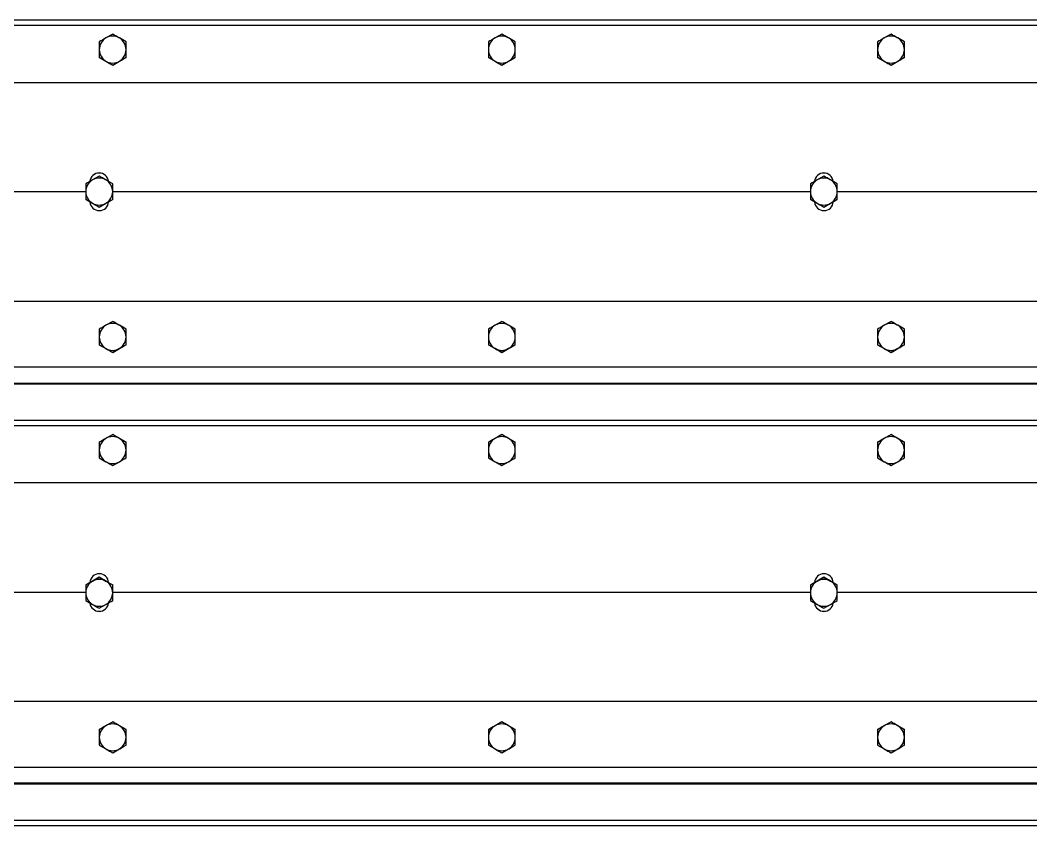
# Model space of a CAD drawing. Header units: millimetres. Extents: x -361 to 14022, y -1822 to 1455.
# Drawn here: x 3832.3 to 3863.68, y 893.47 to 918.47 of the extents above; entities that cross this region are included whole.
import ezdxf

# ---------------------------------------------------------------- set-up
doc = ezdxf.new("R2010")
doc.units = ezdxf.units.MM

msp = doc.modelspace()

# ---------------------------------------------------------------- linework, layer by layer
at = {"color": 7, "linetype": 'Continuous', "lineweight": 25}
for p, q in [((3884.757188, 918.465712), (3761.423854, 918.465712)), ((3884.757188, 918.299914), (3761.423854, 918.299914)), ((3835.173854, 918.034107), (3834.965521, 917.914216)), ((3835.590521, 917.793558), (3835.382188, 917.914216)), ((3847.257188, 918.034107), (3847.048854, 917.914216)), ((3847.673854, 917.793558), (3847.465521, 917.914216)), ((3859.340521, 918.034107), (3859.132188, 917.914216)), ((3859.757188, 917.793558), (3859.548854, 917.914216)), ((3834.757188, 917.312458), (3834.965521, 917.192567)), ((3834.965521, 917.189559), (3834.757188, 917.309834)), ((3835.173854, 917.069284), (3834.965521, 917.189559)), ((3835.173854, 917.071908), (3835.382188, 917.192567)), ((3835.382188, 917.189559), (3835.173854, 917.069284)), ((3835.590521, 917.309834), (3835.382188, 917.189559)), ((3846.840521, 917.312458), (3847.048854, 917.192567)), ((3847.048854, 917.189559), (3846.840521, 917.309834)), ((3847.257188, 917.069284), (3847.048854, 917.189559)), ((3847.257188, 917.071908), (3847.465521, 917.192567)), ((3847.465521, 917.189559), (3847.257188, 917.069284)), ((3847.673854, 917.309834), (3847.465521, 917.189559)), ((3858.923854, 917.312458), (3859.132188, 917.192567)), ((3859.132188, 917.189559), (3858.923854, 917.309834)), ((3859.340521, 917.069284), (3859.132188, 917.189559)), ((3859.340521, 917.071908), (3859.548854, 917.192567)), ((3859.548854, 917.189559), (3859.340521, 917.069284)), ((3859.757188, 917.309834), (3859.548854, 917.189559)), ((3835.173854, 917.069284), (3835.173854, 917.071908)), ((3847.257188, 917.069284), (3847.257188, 917.071908)), ((3859.340521, 917.069284), (3859.340521, 917.071908)), ((3884.757188, 916.5254), (3761.423854, 916.5254)), ((3834.757188, 913.627559), (3834.548854, 913.507667)), ((3835.173854, 913.387009), (3834.965521, 913.507667)), ((3857.257188, 913.627559), (3857.048854, 913.507667)), ((3857.673854, 913.387009), (3857.465521, 913.507667)), ((3834.340521, 913.142894), (3812.673854, 913.142894)), ((3856.840521, 913.142894), (3835.173854, 913.142894)), ((3878.501976, 913.142894), (3857.673854, 913.142894)), ((3834.340521, 912.905909), (3834.548854, 912.786018)), ((3834.548854, 912.782688), (3834.340521, 912.902963)), ((3834.757188, 912.662413), (3834.548854, 912.782688)), ((3834.757188, 912.665359), (3834.965521, 912.786018)), ((3834.965521, 912.782688), (3834.757188, 912.662413)), ((3835.173854, 912.902963), (3834.965521, 912.782688)), ((3856.840521, 912.905909), (3857.048854, 912.786018)), ((3857.048854, 912.782688), (3856.840521, 912.902963)), ((3857.257188, 912.662413), (3857.048854, 912.782688)), ((3857.257188, 912.665359), (3857.465521, 912.786018)), ((3857.465521, 912.782688), (3857.257188, 912.662413)), ((3857.673854, 912.902963), (3857.465521, 912.782688)), ((3834.757188, 912.662413), (3834.757188, 912.665359)), ((3857.257188, 912.662413), (3857.257188, 912.665359)), ((3884.757188, 909.741645), (3761.423854, 909.741645)), ((3835.173854, 909.117915), (3834.965521, 908.998024)), ((3847.257188, 909.117915), (3847.048854, 908.998024)), ((3859.340521, 909.117915), (3859.132188, 908.998024)), ((3835.590521, 908.877365), (3835.382188, 908.998024)), ((3847.673854, 908.877365), (3847.465521, 908.998024)), ((3859.757188, 908.877365), (3859.548854, 908.998024)), ((3834.757188, 908.396265), (3834.965521, 908.276374)), ((3834.965521, 908.273366), (3834.757188, 908.393641)), ((3835.590521, 908.393641), (3835.382188, 908.273366)), ((3846.840521, 908.396265), (3847.048854, 908.276374)), ((3847.048854, 908.273366), (3846.840521, 908.393641)), ((3847.673854, 908.393641), (3847.465521, 908.273366)), ((3858.923854, 908.396265), (3859.132188, 908.276374)), ((3859.132188, 908.273366), (3858.923854, 908.393641)), ((3859.757188, 908.393641), (3859.548854, 908.273366)), ((3835.173854, 908.153092), (3834.965521, 908.273366)), ((3835.173854, 908.155716), (3835.382188, 908.276374)), ((3835.382188, 908.273366), (3835.173854, 908.153092)), ((3835.173854, 908.153092), (3835.173854, 908.155716)), ((3847.257188, 908.153092), (3847.048854, 908.273366)), ((3847.257188, 908.155716), (3847.465521, 908.276374)), ((3847.465521, 908.273366), (3847.257188, 908.153092)), ((3847.257188, 908.153092), (3847.257188, 908.155716)), ((3859.340521, 908.153092), (3859.132188, 908.273366)), ((3859.340521, 908.155716), (3859.548854, 908.276374)), ((3859.548854, 908.273366), (3859.340521, 908.153092)), ((3859.340521, 908.153092), (3859.340521, 908.155716)), ((3884.757188, 907.694816), (3761.423854, 907.694816)), ((3884.757188, 907.194961), (3761.423854, 907.194961)), ((3884.757188, 907.171491), (3761.423854, 907.171491)), ((3884.757188, 906.048824), (3761.423854, 906.048824)), ((3884.757188, 905.882173), (3761.423854, 905.882173)), ((3884.757188, 905.881031), (3761.423854, 905.881031)), ((3834.965521, 905.49134), (3835.173854, 905.61161)), ((3835.173854, 905.60812), (3834.965521, 905.48734)), ((3835.173854, 905.61161), (3835.173854, 905.60812)), ((3835.173854, 905.61161), (3835.382188, 905.49134)), ((3847.048854, 905.49134), (3847.257188, 905.61161)), ((3847.257188, 905.60812), (3847.048854, 905.48734)), ((3847.257188, 905.61161), (3847.257188, 905.60812)), ((3847.257188, 905.61161), (3847.465521, 905.49134)), ((3859.132188, 905.49134), (3859.340521, 905.61161)), ((3859.340521, 905.60812), (3859.132188, 905.48734)), ((3859.340521, 905.61161), (3859.340521, 905.60812)), ((3859.340521, 905.61161), (3859.548854, 905.49134)), ((3834.757188, 905.37107), (3834.965521, 905.49134)), ((3835.382188, 905.49134), (3835.590521, 905.37107)), ((3835.590521, 905.36758), (3835.382188, 905.48734)), ((3846.840521, 905.37107), (3847.048854, 905.49134)), ((3847.465521, 905.49134), (3847.673854, 905.37107)), ((3847.673854, 905.36758), (3847.465521, 905.48734)), ((3858.923854, 905.37107), (3859.132188, 905.49134)), ((3859.548854, 905.49134), (3859.757188, 905.37107)), ((3859.757188, 905.36758), (3859.548854, 905.48734)), ((3834.757188, 904.8865), (3834.965521, 904.76572)), ((3835.173854, 904.64596), (3835.382188, 904.76572)), ((3846.840521, 904.8865), (3847.048854, 904.76572)), ((3847.257188, 904.64596), (3847.465521, 904.76572)), ((3858.923854, 904.8865), (3859.132188, 904.76572)), ((3859.340521, 904.64596), (3859.548854, 904.76572)), ((3884.757188, 904.106589), (3761.423854, 904.106589)), ((3834.548854, 901.062374), (3834.757188, 901.182644)), ((3834.757188, 901.178726), (3834.548854, 901.057945)), ((3834.757188, 901.182644), (3834.757188, 901.178726)), ((3834.757188, 901.182644), (3834.965521, 901.062374)), ((3857.048854, 901.062374), (3857.257188, 901.182644)), ((3857.257188, 901.178726), (3857.048854, 901.057945)), ((3857.257188, 901.182644), (3857.257188, 901.178726)), ((3857.257188, 901.182644), (3857.465521, 901.062374)), ((3834.340521, 900.942104), (3834.548854, 901.062374)), ((3834.965521, 901.062374), (3835.173854, 900.942104)), ((3835.173854, 900.938186), (3834.965521, 901.057945)), ((3856.840521, 900.942104), (3857.048854, 901.062374)), ((3857.465521, 901.062374), (3857.673854, 900.942104)), ((3857.673854, 900.938186), (3857.465521, 901.057945)), ((3834.340521, 900.702386), (3812.673854, 900.702386)), ((3856.840521, 900.702386), (3835.173854, 900.702386)), ((3878.501661, 900.702386), (3857.673854, 900.702386)), ((3834.340521, 900.457106), (3834.548854, 900.336325)), ((3834.757188, 900.216566), (3834.965521, 900.336325)), ((3856.840521, 900.457106), (3857.048854, 900.336325)), ((3857.257188, 900.216566), (3857.465521, 900.336325)), ((3884.757188, 897.323111), (3761.423854, 897.323111)), ((3834.757188, 896.455242), (3834.965521, 896.575512)), ((3834.965521, 896.575512), (3835.173854, 896.695782)), ((3835.173854, 896.692292), (3834.965521, 896.571511)), ((3835.173854, 896.695782), (3835.173854, 896.692292)), ((3835.173854, 896.695782), (3835.382188, 896.575512)), ((3835.382188, 896.575512), (3835.590521, 896.455242)), ((3835.590521, 896.451752), (3835.382188, 896.571511)), ((3846.840521, 896.455242), (3847.048854, 896.575512)), ((3847.048854, 896.575512), (3847.257188, 896.695782)), ((3847.257188, 896.692292), (3847.048854, 896.571511)), ((3847.257188, 896.695782), (3847.257188, 896.692292)), ((3847.257188, 896.695782), (3847.465521, 896.575512)), ((3847.465521, 896.575512), (3847.673854, 896.455242)), ((3847.673854, 896.451752), (3847.465521, 896.571511)), ((3858.923854, 896.455242), (3859.132188, 896.575512)), ((3859.132188, 896.575512), (3859.340521, 896.695782)), ((3859.340521, 896.692292), (3859.132188, 896.571511)), ((3859.340521, 896.695782), (3859.340521, 896.692292)), ((3859.340521, 896.695782), (3859.548854, 896.575512)), ((3859.548854, 896.575512), (3859.757188, 896.455242)), ((3859.757188, 896.451752), (3859.548854, 896.571511)), ((3834.757188, 895.970672), (3834.965521, 895.849892)), ((3835.173854, 895.730132), (3835.382188, 895.849892)), ((3846.840521, 895.970672), (3847.048854, 895.849892)), ((3847.257188, 895.730132), (3847.465521, 895.849892)), ((3858.923854, 895.970672), (3859.132188, 895.849892)), ((3859.340521, 895.730132), (3859.548854, 895.849892)), ((3884.757188, 895.276366), (3761.423854, 895.276366)), ((3884.757188, 894.783815), (3761.423854, 894.783815)), ((3884.757188, 894.762347), (3761.423854, 894.762347)), ((3884.757188, 893.632379), (3761.423854, 893.632379)), ((3884.757188, 893.466581), (3761.423854, 893.466581))]:
    msp.add_line(p, q, dxfattribs=at)
for centre, radius, start, end in [((3835.173828, 917.553387), 0.416641, 119.9979362, 179.999425), ((3835.173854, 917.553351), 0.416685, 60.0014888, 119.9985112), ((3835.17388, 917.553387), 0.416641, 0.000575, 60.0020638), ((3847.257162, 917.553387), 0.416641, 119.9979362, 179.999425), ((3847.257188, 917.553351), 0.416685, 60.0014888, 119.9985112), ((3847.257214, 917.553387), 0.416641, 0.000575, 60.0020638), ((3859.340495, 917.553387), 0.416641, 119.9979362, 179.999425), ((3859.340521, 917.553351), 0.416685, 60.0014888, 119.9985112), ((3859.340547, 917.553387), 0.416641, 0.000575, 60.0020638), ((3835.173828, 917.553396), 0.416641, 180.000575, 240.0020638), ((3835.17388, 917.553396), 0.416641, 299.9979362, 359.999425), ((3847.257162, 917.553396), 0.416641, 180.000575, 240.0020638), ((3847.257214, 917.553396), 0.416641, 299.9979362, 359.999425), ((3859.340495, 917.553396), 0.416641, 180.000575, 240.0020638), ((3859.340547, 917.553396), 0.416641, 299.9979362, 359.999425), ((3835.173854, 917.553432), 0.416685, 240.0014888, 299.9985112), ((3847.257188, 917.553432), 0.416685, 240.0014888, 299.9985112), ((3859.340521, 917.553432), 0.416685, 240.0014888, 299.9985112), ((3834.757162, 913.146839), 0.416641, 119.9979362, 179.999425), ((3834.757188, 913.146802), 0.416685, 60.0014888, 119.9985112), ((3834.757214, 913.146839), 0.416641, 0.000575, 60.0020638), ((3857.257162, 913.146839), 0.416641, 119.9979362, 179.999425), ((3857.257188, 913.146802), 0.416685, 60.0014888, 119.9985112), ((3857.257214, 913.146839), 0.416641, 0.000575, 60.0020638), ((3834.757162, 913.146847), 0.416641, 180.000575, 240.0020638), ((3834.757214, 913.146847), 0.416641, 299.9979362, 359.999425), ((3857.257162, 913.146847), 0.416641, 180.000575, 240.0020638), ((3857.257214, 913.146847), 0.416641, 299.9979362, 359.999425), ((3834.757188, 913.146884), 0.416685, 240.0014888, 299.9985112), ((3857.257188, 913.146884), 0.416685, 240.0014888, 299.9985112), ((3835.173854, 908.637158), 0.416685, 60.0014888, 119.9985112), ((3847.257188, 908.637158), 0.416685, 60.0014888, 119.9985112), ((3859.340521, 908.637158), 0.416685, 60.0014888, 119.9985112), ((3835.173828, 908.637195), 0.416641, 119.9979362, 179.999425), ((3835.17388, 908.637195), 0.416641, 0.000575, 60.0020638), ((3847.257162, 908.637195), 0.416641, 119.9979362, 179.999425), ((3847.257214, 908.637195), 0.416641, 0.000575, 60.0020638), ((3859.340495, 908.637195), 0.416641, 119.9979362, 179.999425), ((3859.340547, 908.637195), 0.416641, 0.000575, 60.0020638), ((3835.173828, 908.637203), 0.416641, 180.000575, 240.0020638), ((3835.17388, 908.637203), 0.416641, 299.9979362, 359.999425), ((3847.257162, 908.637203), 0.416641, 180.000575, 240.0020638), ((3847.257214, 908.637203), 0.416641, 299.9979362, 359.999425), ((3859.340495, 908.637203), 0.416641, 180.000575, 240.0020638), ((3859.340547, 908.637203), 0.416641, 299.9979362, 359.999425), ((3835.173854, 908.63724), 0.416685, 240.0014888, 299.9985112), ((3847.257188, 908.63724), 0.416685, 240.0014888, 299.9985112), ((3859.340521, 908.63724), 0.416685, 240.0014888, 299.9985112), ((3835.173808, 905.126522), 0.416621, 119.9963499, 179.9989831), ((3835.173854, 905.126457), 0.4167, 60.0026331, 119.9973669), ((3835.1739, 905.126522), 0.416621, 0.0010169, 60.0036501), ((3847.257142, 905.126522), 0.416621, 119.9963499, 179.9989831), ((3847.257188, 905.126457), 0.4167, 60.0026331, 119.9973669), ((3847.257234, 905.126522), 0.416621, 0.0010169, 60.0036501), ((3859.340475, 905.126522), 0.416621, 119.9963499, 179.9989831), ((3859.340521, 905.126457), 0.4167, 60.0026331, 119.9973669), ((3859.340567, 905.126522), 0.416621, 0.0010169, 60.0036501), ((3835.173808, 905.126537), 0.416621, 180.0010169, 240.0036501), ((3835.1739, 905.126537), 0.416621, 299.9963499, 359.9989831), ((3847.257142, 905.126537), 0.416621, 180.0010169, 240.0036501), ((3847.257234, 905.126537), 0.416621, 299.9963499, 359.9989831), ((3859.340475, 905.126537), 0.416621, 180.0010169, 240.0036501), ((3859.340567, 905.126537), 0.416621, 299.9963499, 359.9989831), ((3835.173854, 905.126602), 0.4167, 240.0026331, 299.9973669), ((3847.257188, 905.126602), 0.4167, 240.0026331, 299.9973669), ((3859.340521, 905.126602), 0.4167, 240.0026331, 299.9973669), ((3834.757142, 900.697128), 0.416621, 119.9963499, 179.9989831), ((3834.757188, 900.697063), 0.4167, 60.0026331, 119.9973669), ((3834.757234, 900.697128), 0.416621, 0.0010169, 60.0036501), ((3857.257142, 900.697128), 0.416621, 119.9963499, 179.9989831), ((3857.257188, 900.697063), 0.4167, 60.0026331, 119.9973669), ((3857.257234, 900.697128), 0.416621, 0.0010169, 60.0036501), ((3834.757142, 900.697143), 0.416621, 180.0010169, 240.0036501), ((3834.757234, 900.697143), 0.416621, 299.9963499, 359.9989831), ((3857.257142, 900.697143), 0.416621, 180.0010169, 240.0036501), ((3857.257234, 900.697143), 0.416621, 299.9963499, 359.9989831), ((3834.757188, 900.697207), 0.4167, 240.0026331, 299.9973669), ((3857.257188, 900.697207), 0.4167, 240.0026331, 299.9973669), ((3835.173808, 896.210694), 0.416621, 119.9963499, 179.9989831), ((3835.173854, 896.210629), 0.4167, 60.0026331, 119.9973669), ((3835.1739, 896.210694), 0.416621, 0.0010169, 60.0036501), ((3847.257142, 896.210694), 0.416621, 119.9963499, 179.9989831), ((3847.257188, 896.210629), 0.4167, 60.0026331, 119.9973669), ((3847.257234, 896.210694), 0.416621, 0.0010169, 60.0036501), ((3859.340475, 896.210694), 0.416621, 119.9963499, 179.9989831), ((3859.340521, 896.210629), 0.4167, 60.0026331, 119.9973669), ((3859.340567, 896.210694), 0.416621, 0.0010169, 60.0036501), ((3835.173808, 896.210709), 0.416621, 180.0010169, 240.0036501), ((3835.1739, 896.210709), 0.416621, 299.9963499, 359.9989831), ((3847.257142, 896.210709), 0.416621, 180.0010169, 240.0036501), ((3847.257234, 896.210709), 0.416621, 299.9963499, 359.9989831), ((3859.340475, 896.210709), 0.416621, 180.0010169, 240.0036501), ((3859.340567, 896.210709), 0.416621, 299.9963499, 359.9989831), ((3835.173854, 896.210774), 0.4167, 240.0026331, 299.9973669), ((3847.257188, 896.210774), 0.4167, 240.0026331, 299.9973669), ((3859.340521, 896.210774), 0.4167, 240.0026331, 299.9973669)]:
    msp.add_arc(centre, radius, start, end, dxfattribs=at)
for centre, major_axis, ratio, start_param, end_param in [((3834.757188, 913.43374), (0.291667, 0), 0.99718384, 0.110352693, 3.031165251), ((3834.757188, 913.43285), (0.291667, 0), 0.99718384, 0.114178275, 3.027339505), ((3857.257188, 913.43374), (0.291667, 0), 0.99718384, 0.110352693, 3.031165251), ((3857.257188, 913.43285), (0.291667, 0), 0.99718384, 0.114178275, 3.027339505), ((3834.757188, 912.850437), (0, 0.292457), 0.997297519, 1.661942112, 4.643829261), ((3857.257188, 912.850437), (0, 0.292457), 0.997297519, 1.661943012, 4.643829261), ((3834.757188, 900.995097), (0, 0.292711), 0.99643242, 4.779209725, 7.787160889), ((3857.257188, 900.995097), (0, 0.292711), 0.99643242, 4.779209725, 7.787160889), ((3834.757188, 900.411818), (0.291667, 0), 0.996231549, 3.25862292, 6.166055172), ((3834.757188, 900.413002), (0.291667, 0), 0.996231549, 3.263717215, 6.160960586), ((3857.257188, 900.411818), (0.291667, 0), 0.996231549, 3.25862292, 6.166055172), ((3857.257188, 900.413002), (0.291667, 0), 0.996231549, 3.263717215, 6.160960586)]:
    msp.add_ellipse(centre, major_axis=major_axis, ratio=ratio, start_param=start_param, end_param=end_param, dxfattribs=at)
for points, knots in [([(3834.965521, 917.914216), (3834.960582, 917.911365), (3834.890231, 917.870744), (3834.821289, 917.830747), (3834.757188, 917.793558)], [0, 0, 0, 0, 0.070200577, 1, 1, 1, 1]), ([(3835.382188, 917.914216), (3835.377249, 917.917067), (3835.306897, 917.957677), (3835.237956, 917.997282), (3835.173854, 918.034107)], [0, 0, 0, 0, 0.070200577, 1, 1, 1, 1]), ([(3847.048854, 917.914216), (3847.043916, 917.911365), (3846.973564, 917.870744), (3846.904623, 917.830747), (3846.840521, 917.793558)], [0, 0, 0, 0, 0.070200577, 1, 1, 1, 1]), ([(3847.465521, 917.914216), (3847.460582, 917.917067), (3847.390231, 917.957677), (3847.321289, 917.997282), (3847.257188, 918.034107)], [0, 0, 0, 0, 0.070200577, 1, 1, 1, 1]), ([(3859.132188, 917.914216), (3859.127249, 917.911365), (3859.056897, 917.870744), (3858.987956, 917.830747), (3858.923854, 917.793558)], [0, 0, 0, 0, 0.070200577, 1, 1, 1, 1]), ([(3859.548854, 917.914216), (3859.543916, 917.917067), (3859.473564, 917.957677), (3859.404623, 917.997282), (3859.340521, 918.034107)], [0, 0, 0, 0, 0.070200577, 1, 1, 1, 1]), ([(3834.757188, 917.793558), (3834.757188, 917.73277), (3834.757188, 917.653635), (3834.757188, 917.572259), (3834.757188, 917.553392)], [0, 0, 0, 0, 0.768150727, 1, 1, 1, 1]), ([(3834.757188, 917.553392), (3834.757188, 917.489086), (3834.757188, 917.407584), (3834.757188, 917.329032), (3834.757188, 917.312458)], [0, 0, 0, 0, 0.788999238, 1, 1, 1, 1]), ([(3835.590521, 917.553392), (3835.590521, 917.572259), (3835.590521, 917.653635), (3835.590521, 917.73277), (3835.590521, 917.793558)], [0, 0, 0, 0, 0.231849273, 1, 1, 1, 1]), ([(3835.590521, 917.312458), (3835.590521, 917.329032), (3835.590521, 917.407584), (3835.590521, 917.489086), (3835.590521, 917.553392)], [0, 0, 0, 0, 0.211000762, 1, 1, 1, 1]), ([(3846.840521, 917.793558), (3846.840521, 917.73277), (3846.840521, 917.653635), (3846.840521, 917.572259), (3846.840521, 917.553392)], [0, 0, 0, 0, 0.768150727, 1, 1, 1, 1]), ([(3846.840521, 917.553392), (3846.840521, 917.489086), (3846.840521, 917.407584), (3846.840521, 917.329032), (3846.840521, 917.312458)], [0, 0, 0, 0, 0.788999238, 1, 1, 1, 1]), ([(3847.673854, 917.553392), (3847.673854, 917.572259), (3847.673854, 917.653635), (3847.673854, 917.73277), (3847.673854, 917.793558)], [0, 0, 0, 0, 0.231849273, 1, 1, 1, 1]), ([(3847.673854, 917.312458), (3847.673854, 917.329032), (3847.673854, 917.407584), (3847.673854, 917.489086), (3847.673854, 917.553392)], [0, 0, 0, 0, 0.211000762, 1, 1, 1, 1]), ([(3858.923854, 917.793558), (3858.923854, 917.73277), (3858.923854, 917.653635), (3858.923854, 917.572259), (3858.923854, 917.553392)], [0, 0, 0, 0, 0.768150727, 1, 1, 1, 1]), ([(3858.923854, 917.553392), (3858.923854, 917.489086), (3858.923854, 917.407584), (3858.923854, 917.329032), (3858.923854, 917.312458)], [0, 0, 0, 0, 0.788999238, 1, 1, 1, 1]), ([(3859.757188, 917.553392), (3859.757188, 917.572259), (3859.757188, 917.653635), (3859.757188, 917.73277), (3859.757188, 917.793558)], [0, 0, 0, 0, 0.231849273, 1, 1, 1, 1]), ([(3859.757188, 917.312458), (3859.757188, 917.329032), (3859.757188, 917.407584), (3859.757188, 917.489086), (3859.757188, 917.553392)], [0, 0, 0, 0, 0.211000762, 1, 1, 1, 1]), ([(3834.965521, 917.192567), (3834.97046, 917.189715), (3835.040812, 917.149094), (3835.109753, 917.109097), (3835.173854, 917.071908)], [0, 0, 0, 0, 0.070200577, 1, 1, 1, 1]), ([(3835.382188, 917.192567), (3835.387127, 917.195418), (3835.457478, 917.236028), (3835.52642, 917.275633), (3835.590521, 917.312458)], [0, 0, 0, 0, 0.070200577, 1, 1, 1, 1]), ([(3847.048854, 917.192567), (3847.053793, 917.189715), (3847.124145, 917.149094), (3847.193086, 917.109097), (3847.257188, 917.071908)], [0, 0, 0, 0, 0.070200577, 1, 1, 1, 1]), ([(3847.465521, 917.192567), (3847.47046, 917.195418), (3847.540812, 917.236028), (3847.609753, 917.275633), (3847.673854, 917.312458)], [0, 0, 0, 0, 0.070200577, 1, 1, 1, 1]), ([(3859.132188, 917.192567), (3859.137127, 917.189715), (3859.207478, 917.149094), (3859.27642, 917.109097), (3859.340521, 917.071908)], [0, 0, 0, 0, 0.070200577, 1, 1, 1, 1]), ([(3859.548854, 917.192567), (3859.553793, 917.195418), (3859.624145, 917.236028), (3859.693086, 917.275633), (3859.757188, 917.312458)], [0, 0, 0, 0, 0.070200577, 1, 1, 1, 1]), ([(3834.548854, 913.507667), (3834.543916, 913.504816), (3834.473564, 913.464195), (3834.404623, 913.424198), (3834.340521, 913.387009)], [0, 0, 0, 0, 0.070200577, 1, 1, 1, 1]), ([(3834.965521, 913.507667), (3834.960582, 913.510518), (3834.890231, 913.551128), (3834.821289, 913.590734), (3834.757188, 913.627559)], [0, 0, 0, 0, 0.070200577, 1, 1, 1, 1]), ([(3857.048854, 913.507667), (3857.043916, 913.504816), (3856.973564, 913.464195), (3856.904623, 913.424198), (3856.840521, 913.387009)], [0, 0, 0, 0, 0.070200577, 1, 1, 1, 1]), ([(3857.465521, 913.507667), (3857.460582, 913.510518), (3857.390231, 913.551128), (3857.321289, 913.590734), (3857.257188, 913.627559)], [0, 0, 0, 0, 0.070200577, 1, 1, 1, 1]), ([(3834.340521, 913.387009), (3834.340521, 913.326221), (3834.340521, 913.247087), (3834.340521, 913.16571), (3834.340521, 913.146843)], [0, 0, 0, 0, 0.7681507276, 1, 1, 1, 1]), ([(3834.340521, 913.146843), (3834.340521, 913.082538), (3834.340521, 913.001035), (3834.340521, 912.922484), (3834.340521, 912.905909)], [0, 0, 0, 0, 0.788999238, 1, 1, 1, 1]), ([(3835.173854, 913.146843), (3835.173854, 913.16571), (3835.173854, 913.247087), (3835.173854, 913.326221), (3835.173854, 913.387009)], [0, 0, 0, 0, 0.231849273, 1, 1, 1, 1]), ([(3835.173854, 912.905909), (3835.173854, 912.922484), (3835.173854, 913.001035), (3835.173854, 913.082538), (3835.173854, 913.146843)], [0, 0, 0, 0, 0.211000762, 1, 1, 1, 1]), ([(3856.840521, 913.387009), (3856.840521, 913.326221), (3856.840521, 913.247087), (3856.840521, 913.16571), (3856.840521, 913.146843)], [0, 0, 0, 0, 0.7681507276, 1, 1, 1, 1]), ([(3856.840521, 913.146843), (3856.840521, 913.082538), (3856.840521, 913.001035), (3856.840521, 912.922484), (3856.840521, 912.905909)], [0, 0, 0, 0, 0.788999238, 1, 1, 1, 1]), ([(3857.673854, 913.146843), (3857.673854, 913.16571), (3857.673854, 913.247087), (3857.673854, 913.326221), (3857.673854, 913.387009)], [0, 0, 0, 0, 0.231849273, 1, 1, 1, 1]), ([(3857.673854, 912.905909), (3857.673854, 912.922484), (3857.673854, 913.001035), (3857.673854, 913.082538), (3857.673854, 913.146843)], [0, 0, 0, 0, 0.211000762, 1, 1, 1, 1]), ([(3834.548854, 912.786018), (3834.553793, 912.783166), (3834.624145, 912.742546), (3834.693086, 912.702549), (3834.757188, 912.665359)], [0, 0, 0, 0, 0.0702005767, 1, 1, 1, 1]), ([(3834.965521, 912.786018), (3834.97046, 912.788869), (3835.040812, 912.829479), (3835.109753, 912.869084), (3835.173854, 912.905909)], [0, 0, 0, 0, 0.070200577, 1, 1, 1, 1]), ([(3857.048854, 912.786018), (3857.053793, 912.783166), (3857.124145, 912.742546), (3857.193086, 912.702549), (3857.257188, 912.665359)], [0, 0, 0, 0, 0.0702005767, 1, 1, 1, 1]), ([(3857.465521, 912.786018), (3857.47046, 912.788869), (3857.540812, 912.829479), (3857.609753, 912.869084), (3857.673854, 912.905909)], [0, 0, 0, 0, 0.070200577, 1, 1, 1, 1]), ([(3835.382188, 908.998024), (3835.377249, 909.000875), (3835.306897, 909.041485), (3835.237956, 909.08109), (3835.173854, 909.117915)], [0, 0, 0, 0, 0.070200577, 1, 1, 1, 1]), ([(3847.465521, 908.998024), (3847.460582, 909.000875), (3847.390231, 909.041485), (3847.321289, 909.08109), (3847.257188, 909.117915)], [0, 0, 0, 0, 0.070200577, 1, 1, 1, 1]), ([(3859.548854, 908.998024), (3859.543916, 909.000875), (3859.473564, 909.041485), (3859.404623, 909.08109), (3859.340521, 909.117915)], [0, 0, 0, 0, 0.070200577, 1, 1, 1, 1]), ([(3834.965521, 908.998024), (3834.960582, 908.995172), (3834.890231, 908.954551), (3834.821289, 908.914554), (3834.757188, 908.877365)], [0, 0, 0, 0, 0.070200577, 1, 1, 1, 1]), ([(3834.757188, 908.877365), (3834.757188, 908.816578), (3834.757188, 908.737443), (3834.757188, 908.656066), (3834.757188, 908.637199)], [0, 0, 0, 0, 0.768150727, 1, 1, 1, 1]), ([(3835.590521, 908.637199), (3835.590521, 908.656066), (3835.590521, 908.737443), (3835.590521, 908.816578), (3835.590521, 908.877365)], [0, 0, 0, 0, 0.231849273, 1, 1, 1, 1]), ([(3847.048854, 908.998024), (3847.043916, 908.995172), (3846.973564, 908.954551), (3846.904623, 908.914554), (3846.840521, 908.877365)], [0, 0, 0, 0, 0.070200577, 1, 1, 1, 1]), ([(3846.840521, 908.877365), (3846.840521, 908.816578), (3846.840521, 908.737443), (3846.840521, 908.656066), (3846.840521, 908.637199)], [0, 0, 0, 0, 0.768150727, 1, 1, 1, 1]), ([(3847.673854, 908.637199), (3847.673854, 908.656066), (3847.673854, 908.737443), (3847.673854, 908.816578), (3847.673854, 908.877365)], [0, 0, 0, 0, 0.231849273, 1, 1, 1, 1]), ([(3859.132188, 908.998024), (3859.127249, 908.995172), (3859.056897, 908.954551), (3858.987956, 908.914554), (3858.923854, 908.877365)], [0, 0, 0, 0, 0.070200577, 1, 1, 1, 1]), ([(3858.923854, 908.877365), (3858.923854, 908.816578), (3858.923854, 908.737443), (3858.923854, 908.656066), (3858.923854, 908.637199)], [0, 0, 0, 0, 0.768150727, 1, 1, 1, 1]), ([(3859.757188, 908.637199), (3859.757188, 908.656066), (3859.757188, 908.737443), (3859.757188, 908.816578), (3859.757188, 908.877365)], [0, 0, 0, 0, 0.231849273, 1, 1, 1, 1]), ([(3834.757188, 908.637199), (3834.757188, 908.572894), (3834.757188, 908.491392), (3834.757188, 908.41284), (3834.757188, 908.396265)], [0, 0, 0, 0, 0.788999238, 1, 1, 1, 1]), ([(3835.382188, 908.276374), (3835.387127, 908.279225), (3835.457478, 908.319835), (3835.52642, 908.35944), (3835.590521, 908.396265)], [0, 0, 0, 0, 0.070200577, 1, 1, 1, 1]), ([(3835.590521, 908.396265), (3835.590521, 908.41284), (3835.590521, 908.491392), (3835.590521, 908.572894), (3835.590521, 908.637199)], [0, 0, 0, 0, 0.211000762, 1, 1, 1, 1]), ([(3846.840521, 908.637199), (3846.840521, 908.572894), (3846.840521, 908.491392), (3846.840521, 908.41284), (3846.840521, 908.396265)], [0, 0, 0, 0, 0.788999238, 1, 1, 1, 1]), ([(3847.465521, 908.276374), (3847.47046, 908.279225), (3847.540812, 908.319835), (3847.609753, 908.35944), (3847.673854, 908.396265)], [0, 0, 0, 0, 0.070200577, 1, 1, 1, 1]), ([(3847.673854, 908.396265), (3847.673854, 908.41284), (3847.673854, 908.491392), (3847.673854, 908.572894), (3847.673854, 908.637199)], [0, 0, 0, 0, 0.211000762, 1, 1, 1, 1]), ([(3858.923854, 908.637199), (3858.923854, 908.572894), (3858.923854, 908.491392), (3858.923854, 908.41284), (3858.923854, 908.396265)], [0, 0, 0, 0, 0.788999238, 1, 1, 1, 1]), ([(3859.548854, 908.276374), (3859.553793, 908.279225), (3859.624145, 908.319835), (3859.693086, 908.35944), (3859.757188, 908.396265)], [0, 0, 0, 0, 0.070200577, 1, 1, 1, 1]), ([(3859.757188, 908.396265), (3859.757188, 908.41284), (3859.757188, 908.491392), (3859.757188, 908.572894), (3859.757188, 908.637199)], [0, 0, 0, 0, 0.211000762, 1, 1, 1, 1]), ([(3834.965521, 908.276374), (3834.97046, 908.273523), (3835.040812, 908.232902), (3835.109753, 908.192905), (3835.173854, 908.155716)], [0, 0, 0, 0, 0.070200577, 1, 1, 1, 1]), ([(3847.048854, 908.276374), (3847.053793, 908.273523), (3847.124145, 908.232902), (3847.193086, 908.192905), (3847.257188, 908.155716)], [0, 0, 0, 0, 0.070200577, 1, 1, 1, 1]), ([(3859.132188, 908.276374), (3859.137127, 908.273523), (3859.207478, 908.232902), (3859.27642, 908.192905), (3859.340521, 908.155716)], [0, 0, 0, 0, 0.070200577, 1, 1, 1, 1]), ([(3835.382188, 905.48734), (3835.377249, 905.490191), (3835.306897, 905.530812), (3835.237956, 905.570872), (3835.173854, 905.60812)], [0, 0, 0, 0, 0.0702005767, 1, 1, 1, 1]), ([(3847.465521, 905.48734), (3847.460582, 905.490191), (3847.390231, 905.530812), (3847.321289, 905.570872), (3847.257188, 905.60812)], [0, 0, 0, 0, 0.0702005767, 1, 1, 1, 1]), ([(3859.548854, 905.48734), (3859.543916, 905.490191), (3859.473564, 905.530812), (3859.404623, 905.570872), (3859.340521, 905.60812)], [0, 0, 0, 0, 0.0702005767, 1, 1, 1, 1]), ([(3834.965521, 905.48734), (3834.960582, 905.484489), (3834.890231, 905.443882), (3834.821289, 905.404343), (3834.757188, 905.36758)], [0, 0, 0, 0, 0.070200577, 1, 1, 1, 1]), ([(3834.757188, 905.36758), (3834.757188, 905.306429), (3834.757188, 905.226822), (3834.757188, 905.145406), (3834.757188, 905.12653)], [0, 0, 0, 0, 0.7681507272, 1, 1, 1, 1]), ([(3835.590521, 905.12653), (3835.590521, 905.145406), (3835.590521, 905.226822), (3835.590521, 905.306429), (3835.590521, 905.36758)], [0, 0, 0, 0, 0.231849273, 1, 1, 1, 1]), ([(3847.048854, 905.48734), (3847.043916, 905.484489), (3846.973564, 905.443882), (3846.904623, 905.404343), (3846.840521, 905.36758)], [0, 0, 0, 0, 0.070200577, 1, 1, 1, 1]), ([(3846.840521, 905.36758), (3846.840521, 905.306429), (3846.840521, 905.226822), (3846.840521, 905.145406), (3846.840521, 905.12653)], [0, 0, 0, 0, 0.7681507272, 1, 1, 1, 1]), ([(3847.673854, 905.12653), (3847.673854, 905.145406), (3847.673854, 905.226822), (3847.673854, 905.306429), (3847.673854, 905.36758)], [0, 0, 0, 0, 0.231849273, 1, 1, 1, 1]), ([(3859.132188, 905.48734), (3859.127249, 905.484489), (3859.056897, 905.443882), (3858.987956, 905.404343), (3858.923854, 905.36758)], [0, 0, 0, 0, 0.070200577, 1, 1, 1, 1]), ([(3858.923854, 905.36758), (3858.923854, 905.306429), (3858.923854, 905.226822), (3858.923854, 905.145406), (3858.923854, 905.12653)], [0, 0, 0, 0, 0.7681507272, 1, 1, 1, 1]), ([(3859.757188, 905.12653), (3859.757188, 905.145406), (3859.757188, 905.226822), (3859.757188, 905.306429), (3859.757188, 905.36758)], [0, 0, 0, 0, 0.231849273, 1, 1, 1, 1]), ([(3834.757188, 905.12653), (3834.757188, 905.06234), (3834.757188, 904.980984), (3834.757188, 904.902962), (3834.757188, 904.8865)], [0, 0, 0, 0, 0.788999238, 1, 1, 1, 1]), ([(3835.590521, 904.8865), (3835.590521, 904.902962), (3835.590521, 904.980984), (3835.590521, 905.06234), (3835.590521, 905.12653)], [0, 0, 0, 0, 0.211000762, 1, 1, 1, 1]), ([(3846.840521, 905.12653), (3846.840521, 905.06234), (3846.840521, 904.980984), (3846.840521, 904.902962), (3846.840521, 904.8865)], [0, 0, 0, 0, 0.788999238, 1, 1, 1, 1]), ([(3847.673854, 904.8865), (3847.673854, 904.902962), (3847.673854, 904.980984), (3847.673854, 905.06234), (3847.673854, 905.12653)], [0, 0, 0, 0, 0.211000762, 1, 1, 1, 1]), ([(3858.923854, 905.12653), (3858.923854, 905.06234), (3858.923854, 904.980984), (3858.923854, 904.902962), (3858.923854, 904.8865)], [0, 0, 0, 0, 0.788999238, 1, 1, 1, 1]), ([(3859.757188, 904.8865), (3859.757188, 904.902962), (3859.757188, 904.980984), (3859.757188, 905.06234), (3859.757188, 905.12653)], [0, 0, 0, 0, 0.211000762, 1, 1, 1, 1]), ([(3834.965521, 904.76572), (3834.97046, 904.762869), (3835.040812, 904.722262), (3835.109753, 904.682723), (3835.173854, 904.64596)], [0, 0, 0, 0, 0.070200577, 1, 1, 1, 1]), ([(3835.382188, 904.76572), (3835.387127, 904.768571), (3835.457478, 904.809192), (3835.52642, 904.849252), (3835.590521, 904.8865)], [0, 0, 0, 0, 0.070200577, 1, 1, 1, 1]), ([(3847.048854, 904.76572), (3847.053793, 904.762869), (3847.124145, 904.722262), (3847.193086, 904.682723), (3847.257188, 904.64596)], [0, 0, 0, 0, 0.070200577, 1, 1, 1, 1]), ([(3847.465521, 904.76572), (3847.47046, 904.768571), (3847.540812, 904.809192), (3847.609753, 904.849252), (3847.673854, 904.8865)], [0, 0, 0, 0, 0.070200577, 1, 1, 1, 1]), ([(3859.132188, 904.76572), (3859.137127, 904.762869), (3859.207478, 904.722262), (3859.27642, 904.682723), (3859.340521, 904.64596)], [0, 0, 0, 0, 0.070200577, 1, 1, 1, 1]), ([(3859.548854, 904.76572), (3859.553793, 904.768571), (3859.624145, 904.809192), (3859.693086, 904.849252), (3859.757188, 904.8865)], [0, 0, 0, 0, 0.070200577, 1, 1, 1, 1]), ([(3834.965521, 901.057945), (3834.960582, 901.060797), (3834.890231, 901.101418), (3834.821289, 901.141478), (3834.757188, 901.178726)], [0, 0, 0, 0, 0.070200577, 1, 1, 1, 1]), ([(3857.465521, 901.057945), (3857.460582, 901.060797), (3857.390231, 901.101418), (3857.321289, 901.141478), (3857.257188, 901.178726)], [0, 0, 0, 0, 0.070200577, 1, 1, 1, 1]), ([(3834.548854, 901.057945), (3834.543916, 901.055095), (3834.473564, 901.014488), (3834.404623, 900.974949), (3834.340521, 900.938186)], [0, 0, 0, 0, 0.0702005767, 1, 1, 1, 1]), ([(3834.340521, 900.938186), (3834.340521, 900.877035), (3834.340521, 900.797427), (3834.340521, 900.716011), (3834.340521, 900.697135)], [0, 0, 0, 0, 0.768150728, 1, 1, 1, 1]), ([(3835.173854, 900.697135), (3835.173854, 900.716011), (3835.173854, 900.797427), (3835.173854, 900.877035), (3835.173854, 900.938186)], [0, 0, 0, 0, 0.231849273, 1, 1, 1, 1]), ([(3857.048854, 901.057945), (3857.043916, 901.055095), (3856.973564, 901.014488), (3856.904623, 900.974949), (3856.840521, 900.938186)], [0, 0, 0, 0, 0.0702005767, 1, 1, 1, 1]), ([(3856.840521, 900.938186), (3856.840521, 900.877035), (3856.840521, 900.797427), (3856.840521, 900.716011), (3856.840521, 900.697135)], [0, 0, 0, 0, 0.768150728, 1, 1, 1, 1]), ([(3857.673854, 900.697135), (3857.673854, 900.716011), (3857.673854, 900.797427), (3857.673854, 900.877035), (3857.673854, 900.938186)], [0, 0, 0, 0, 0.231849273, 1, 1, 1, 1]), ([(3834.340521, 900.697135), (3834.340521, 900.632945), (3834.340521, 900.551589), (3834.340521, 900.473568), (3834.340521, 900.457106)], [0, 0, 0, 0, 0.788999238, 1, 1, 1, 1]), ([(3835.173854, 900.457106), (3835.173854, 900.473568), (3835.173854, 900.551589), (3835.173854, 900.632945), (3835.173854, 900.697135)], [0, 0, 0, 0, 0.211000762, 1, 1, 1, 1]), ([(3856.840521, 900.697135), (3856.840521, 900.632945), (3856.840521, 900.551589), (3856.840521, 900.473568), (3856.840521, 900.457106)], [0, 0, 0, 0, 0.788999238, 1, 1, 1, 1]), ([(3857.673854, 900.457106), (3857.673854, 900.473568), (3857.673854, 900.551589), (3857.673854, 900.632945), (3857.673854, 900.697135)], [0, 0, 0, 0, 0.211000762, 1, 1, 1, 1]), ([(3834.548854, 900.336325), (3834.553793, 900.333475), (3834.624145, 900.292868), (3834.693086, 900.253329), (3834.757188, 900.216566)], [0, 0, 0, 0, 0.070200577, 1, 1, 1, 1]), ([(3834.965521, 900.336325), (3834.97046, 900.339177), (3835.040812, 900.379798), (3835.109753, 900.419858), (3835.173854, 900.457106)], [0, 0, 0, 0, 0.070200577, 1, 1, 1, 1]), ([(3857.048854, 900.336325), (3857.053793, 900.333475), (3857.124145, 900.292868), (3857.193086, 900.253329), (3857.257188, 900.216566)], [0, 0, 0, 0, 0.070200577, 1, 1, 1, 1]), ([(3857.465521, 900.336325), (3857.47046, 900.339177), (3857.540812, 900.379798), (3857.609753, 900.419858), (3857.673854, 900.457106)], [0, 0, 0, 0, 0.070200577, 1, 1, 1, 1]), ([(3834.965521, 896.571511), (3834.960582, 896.568661), (3834.890231, 896.528054), (3834.821289, 896.488515), (3834.757188, 896.451752)], [0, 0, 0, 0, 0.070200577, 1, 1, 1, 1]), ([(3835.382188, 896.571511), (3835.377249, 896.574363), (3835.306897, 896.614984), (3835.237956, 896.655044), (3835.173854, 896.692292)], [0, 0, 0, 0, 0.070200577, 1, 1, 1, 1]), ([(3847.048854, 896.571511), (3847.043916, 896.568661), (3846.973564, 896.528054), (3846.904623, 896.488515), (3846.840521, 896.451752)], [0, 0, 0, 0, 0.070200577, 1, 1, 1, 1]), ([(3847.465521, 896.571511), (3847.460582, 896.574363), (3847.390231, 896.614984), (3847.321289, 896.655044), (3847.257188, 896.692292)], [0, 0, 0, 0, 0.070200577, 1, 1, 1, 1]), ([(3859.132188, 896.571511), (3859.127249, 896.568661), (3859.056897, 896.528054), (3858.987956, 896.488515), (3858.923854, 896.451752)], [0, 0, 0, 0, 0.070200577, 1, 1, 1, 1]), ([(3859.548854, 896.571511), (3859.543916, 896.574363), (3859.473564, 896.614984), (3859.404623, 896.655044), (3859.340521, 896.692292)], [0, 0, 0, 0, 0.070200577, 1, 1, 1, 1]), ([(3834.757188, 896.451752), (3834.757188, 896.390601), (3834.757188, 896.310994), (3834.757188, 896.229578), (3834.757188, 896.210702)], [0, 0, 0, 0, 0.768150727, 1, 1, 1, 1]), ([(3834.757188, 896.210702), (3834.757188, 896.146512), (3834.757188, 896.065155), (3834.757188, 895.987134), (3834.757188, 895.970672)], [0, 0, 0, 0, 0.7889992378, 1, 1, 1, 1]), ([(3835.590521, 896.210702), (3835.590521, 896.229578), (3835.590521, 896.310994), (3835.590521, 896.390601), (3835.590521, 896.451752)], [0, 0, 0, 0, 0.231849273, 1, 1, 1, 1]), ([(3835.590521, 895.970672), (3835.590521, 895.987134), (3835.590521, 896.065155), (3835.590521, 896.146512), (3835.590521, 896.210702)], [0, 0, 0, 0, 0.211000762, 1, 1, 1, 1]), ([(3846.840521, 896.451752), (3846.840521, 896.390601), (3846.840521, 896.310994), (3846.840521, 896.229578), (3846.840521, 896.210702)], [0, 0, 0, 0, 0.768150727, 1, 1, 1, 1]), ([(3846.840521, 896.210702), (3846.840521, 896.146512), (3846.840521, 896.065155), (3846.840521, 895.987134), (3846.840521, 895.970672)], [0, 0, 0, 0, 0.7889992378, 1, 1, 1, 1]), ([(3847.673854, 896.210702), (3847.673854, 896.229578), (3847.673854, 896.310994), (3847.673854, 896.390601), (3847.673854, 896.451752)], [0, 0, 0, 0, 0.231849273, 1, 1, 1, 1]), ([(3847.673854, 895.970672), (3847.673854, 895.987134), (3847.673854, 896.065155), (3847.673854, 896.146512), (3847.673854, 896.210702)], [0, 0, 0, 0, 0.211000762, 1, 1, 1, 1]), ([(3858.923854, 896.451752), (3858.923854, 896.390601), (3858.923854, 896.310994), (3858.923854, 896.229578), (3858.923854, 896.210702)], [0, 0, 0, 0, 0.768150727, 1, 1, 1, 1]), ([(3858.923854, 896.210702), (3858.923854, 896.146512), (3858.923854, 896.065155), (3858.923854, 895.987134), (3858.923854, 895.970672)], [0, 0, 0, 0, 0.7889992378, 1, 1, 1, 1]), ([(3859.757188, 896.210702), (3859.757188, 896.229578), (3859.757188, 896.310994), (3859.757188, 896.390601), (3859.757188, 896.451752)], [0, 0, 0, 0, 0.231849273, 1, 1, 1, 1]), ([(3859.757188, 895.970672), (3859.757188, 895.987134), (3859.757188, 896.065155), (3859.757188, 896.146512), (3859.757188, 896.210702)], [0, 0, 0, 0, 0.211000762, 1, 1, 1, 1]), ([(3834.965521, 895.849892), (3834.97046, 895.847041), (3835.040812, 895.806434), (3835.109753, 895.766895), (3835.173854, 895.730132)], [0, 0, 0, 0, 0.070200577, 1, 1, 1, 1]), ([(3835.382188, 895.849892), (3835.387127, 895.852743), (3835.457478, 895.893364), (3835.52642, 895.933424), (3835.590521, 895.970672)], [0, 0, 0, 0, 0.070200577, 1, 1, 1, 1]), ([(3847.048854, 895.849892), (3847.053793, 895.847041), (3847.124145, 895.806434), (3847.193086, 895.766895), (3847.257188, 895.730132)], [0, 0, 0, 0, 0.070200577, 1, 1, 1, 1]), ([(3847.465521, 895.849892), (3847.47046, 895.852743), (3847.540812, 895.893364), (3847.609753, 895.933424), (3847.673854, 895.970672)], [0, 0, 0, 0, 0.070200577, 1, 1, 1, 1]), ([(3859.132188, 895.849892), (3859.137127, 895.847041), (3859.207478, 895.806434), (3859.27642, 895.766895), (3859.340521, 895.730132)], [0, 0, 0, 0, 0.070200577, 1, 1, 1, 1]), ([(3859.548854, 895.849892), (3859.553793, 895.852743), (3859.624145, 895.893364), (3859.693086, 895.933424), (3859.757188, 895.970672)], [0, 0, 0, 0, 0.070200577, 1, 1, 1, 1])]:
    msp.add_open_spline(points, degree=3, knots=knots, dxfattribs=at)

doc.saveas('drawing.dxf')
